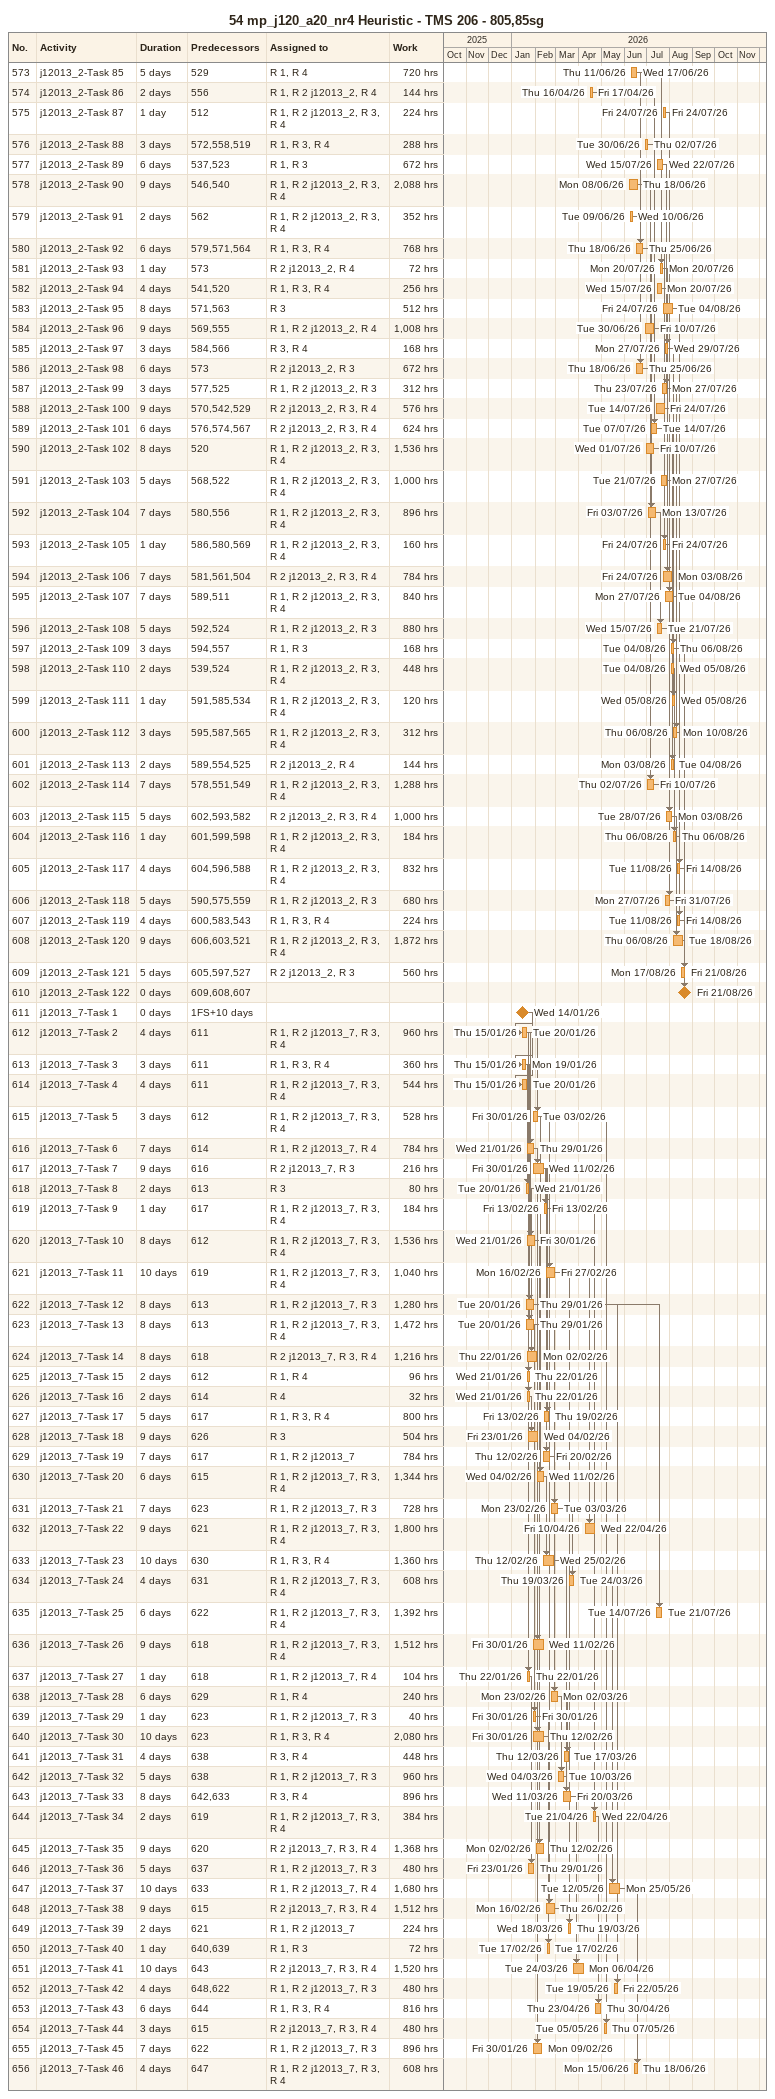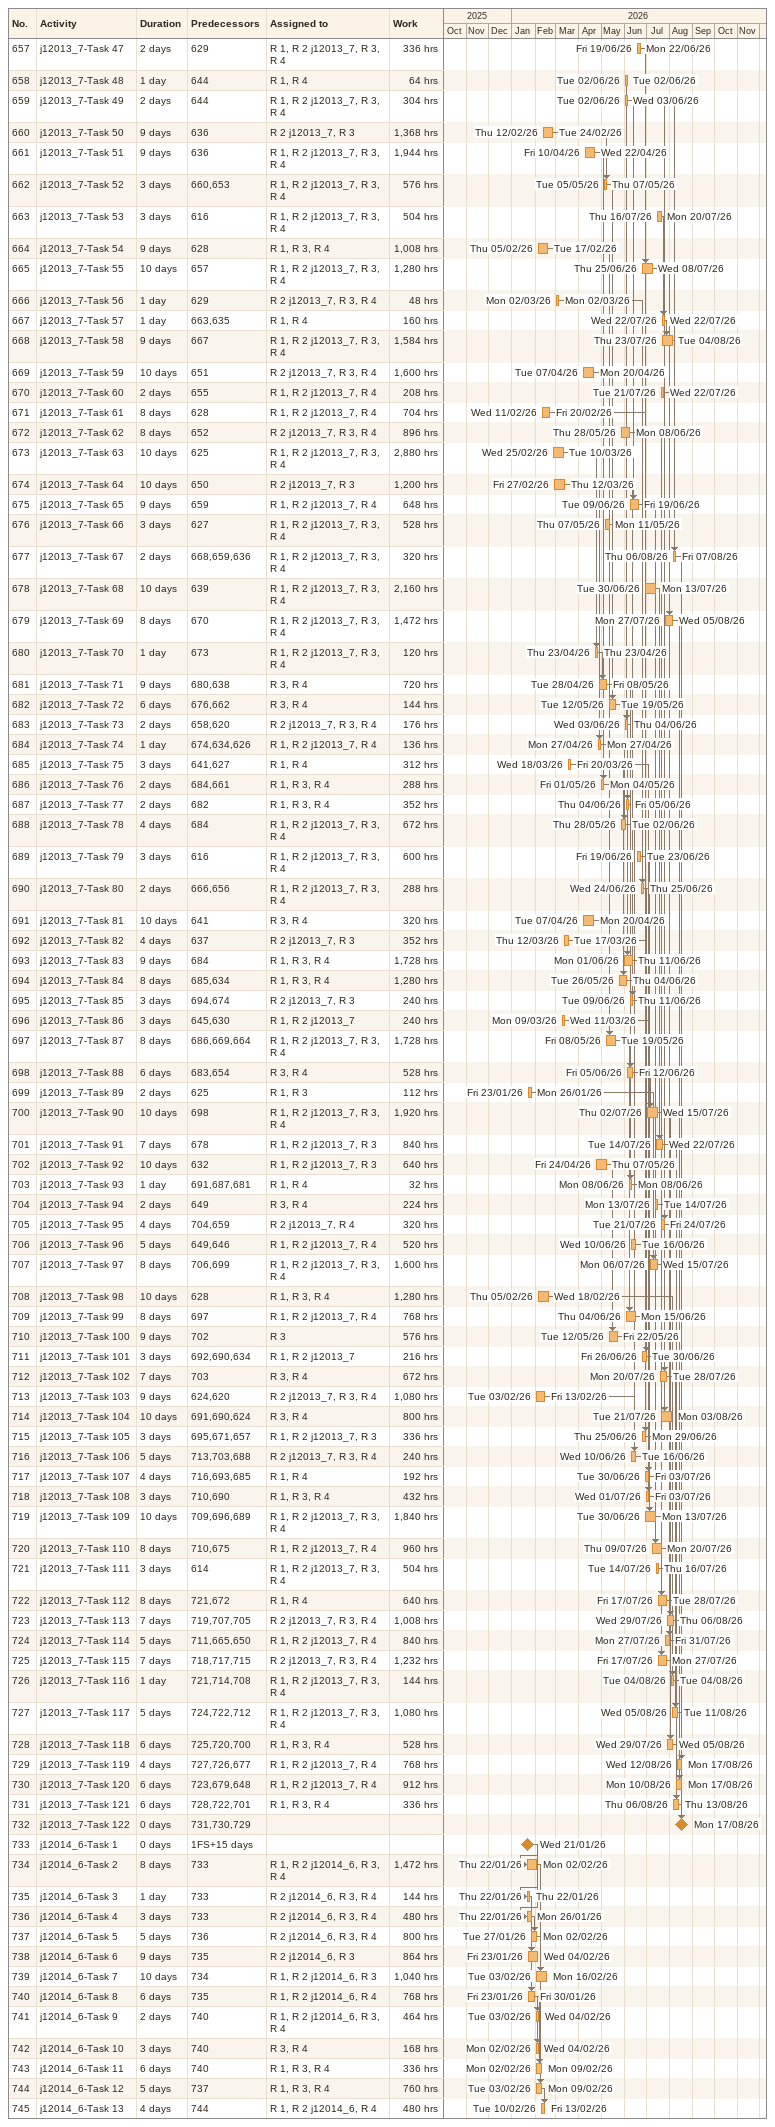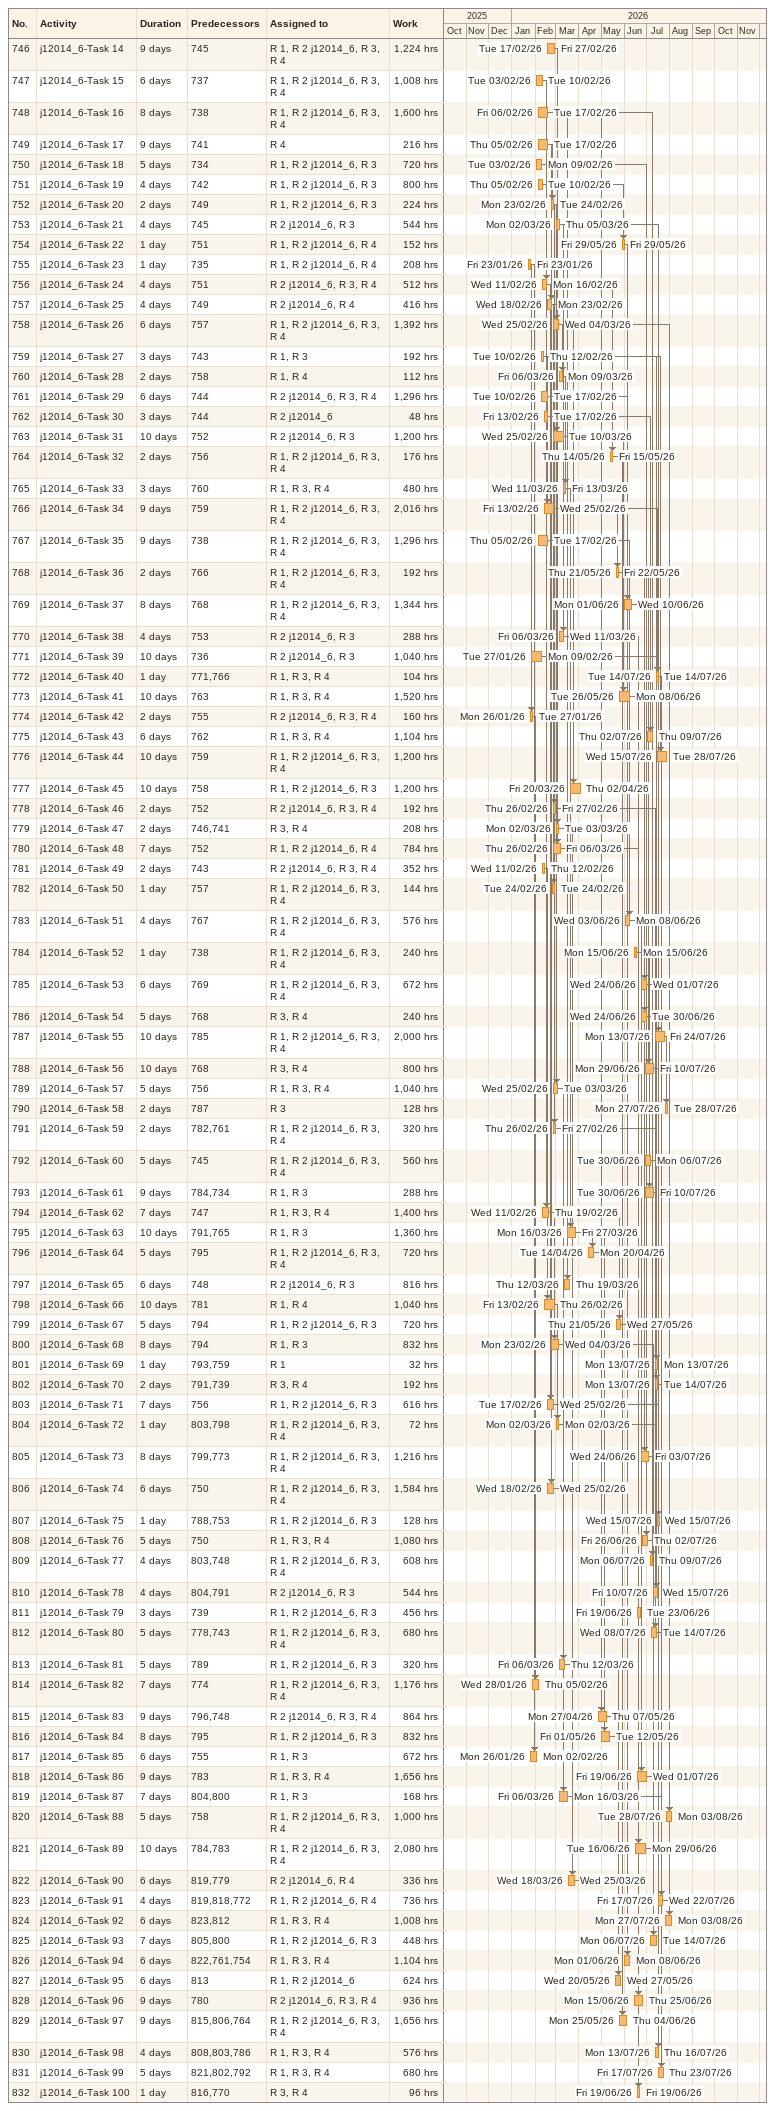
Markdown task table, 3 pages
54 mp_j120_a20_nr4 Heuristic - TMS 206 - 805,85sg

| ID | Task | Duration | Start | Finish | Predecessors | Resources | Work (h) |
|---|---|---|---|---|---|---|---|
| 573 | j12013_2-Task 85 | 5d | 2026-06-11 | 2026-06-17 | 529 | R 1, R 4 | 720 |
| 574 | j12013_2-Task 86 | 2d | 2026-04-16 | 2026-04-17 | 556 | R 1, R 2 j12013_2, R 4 | 144 |
| 575 | j12013_2-Task 87 | 1d | 2026-07-24 | 2026-07-24 | 512 | R 1, R 2 j12013_2, R 3, R 4 | 224 |
| 576 | j12013_2-Task 88 | 3d | 2026-06-30 | 2026-07-02 | 572, 558, 519 | R 1, R 3, R 4 | 288 |
| 577 | j12013_2-Task 89 | 6d | 2026-07-15 | 2026-07-22 | 537, 523 | R 1, R 3 | 672 |
| 578 | j12013_2-Task 90 | 9d | 2026-06-08 | 2026-06-18 | 546, 540 | R 1, R 2 j12013_2, R 3, R 4 | 2088 |
| 579 | j12013_2-Task 91 | 2d | 2026-06-09 | 2026-06-10 | 562 | R 1, R 2 j12013_2, R 3, R 4 | 352 |
| 580 | j12013_2-Task 92 | 6d | 2026-06-18 | 2026-06-25 | 579, 571, 564 | R 1, R 3, R 4 | 768 |
| 581 | j12013_2-Task 93 | 1d | 2026-07-20 | 2026-07-20 | 573 | R 2 j12013_2, R 4 | 72 |
| 582 | j12013_2-Task 94 | 4d | 2026-07-15 | 2026-07-20 | 541, 520 | R 1, R 3, R 4 | 256 |
| 583 | j12013_2-Task 95 | 8d | 2026-07-24 | 2026-08-04 | 571, 563 | R 3 | 512 |
| 584 | j12013_2-Task 96 | 9d | 2026-06-30 | 2026-07-10 | 569, 555 | R 1, R 2 j12013_2, R 4 | 1008 |
| 585 | j12013_2-Task 97 | 3d | 2026-07-27 | 2026-07-29 | 584, 566 | R 3, R 4 | 168 |
| 586 | j12013_2-Task 98 | 6d | 2026-06-18 | 2026-06-25 | 573 | R 2 j12013_2, R 3 | 672 |
| 587 | j12013_2-Task 99 | 3d | 2026-07-23 | 2026-07-27 | 577, 525 | R 1, R 2 j12013_2, R 3 | 312 |
| 588 | j12013_2-Task 100 | 9d | 2026-07-14 | 2026-07-24 | 570, 542, 529 | R 2 j12013_2, R 3, R 4 | 576 |
| 589 | j12013_2-Task 101 | 6d | 2026-07-07 | 2026-07-14 | 576, 574, 567 | R 2 j12013_2, R 3, R 4 | 624 |
| 590 | j12013_2-Task 102 | 8d | 2026-07-01 | 2026-07-10 | 520 | R 1, R 2 j12013_2, R 3, R 4 | 1536 |
| 591 | j12013_2-Task 103 | 5d | 2026-07-21 | 2026-07-27 | 568, 522 | R 1, R 2 j12013_2, R 3, R 4 | 1000 |
| 592 | j12013_2-Task 104 | 7d | 2026-07-03 | 2026-07-13 | 580, 556 | R 1, R 2 j12013_2, R 3, R 4 | 896 |
| 593 | j12013_2-Task 105 | 1d | 2026-07-24 | 2026-07-24 | 586, 580, 569 | R 1, R 2 j12013_2, R 3, R 4 | 160 |
| 594 | j12013_2-Task 106 | 7d | 2026-07-24 | 2026-08-03 | 581, 561, 504 | R 2 j12013_2, R 3, R 4 | 784 |
| 595 | j12013_2-Task 107 | 7d | 2026-07-27 | 2026-08-04 | 589, 511 | R 1, R 2 j12013_2, R 3, R 4 | 840 |
| 596 | j12013_2-Task 108 | 5d | 2026-07-15 | 2026-07-21 | 592, 524 | R 1, R 2 j12013_2, R 3 | 880 |
| 597 | j12013_2-Task 109 | 3d | 2026-08-04 | 2026-08-06 | 594, 557 | R 1, R 3 | 168 |
| 598 | j12013_2-Task 110 | 2d | 2026-08-04 | 2026-08-05 | 539, 524 | R 1, R 2 j12013_2, R 3, R 4 | 448 |
| 599 | j12013_2-Task 111 | 1d | 2026-08-05 | 2026-08-05 | 591, 585, 534 | R 1, R 2 j12013_2, R 3, R 4 | 120 |
| 600 | j12013_2-Task 112 | 3d | 2026-08-06 | 2026-08-10 | 595, 587, 565 | R 1, R 2 j12013_2, R 3, R 4 | 312 |
| 601 | j12013_2-Task 113 | 2d | 2026-08-03 | 2026-08-04 | 589, 554, 525 | R 2 j12013_2, R 4 | 144 |
| 602 | j12013_2-Task 114 | 7d | 2026-07-02 | 2026-07-10 | 578, 551, 549 | R 1, R 2 j12013_2, R 3, R 4 | 1288 |
| 603 | j12013_2-Task 115 | 5d | 2026-07-28 | 2026-08-03 | 602, 593, 582 | R 2 j12013_2, R 3, R 4 | 1000 |
| 604 | j12013_2-Task 116 | 1d | 2026-08-06 | 2026-08-06 | 601, 599, 598 | R 1, R 2 j12013_2, R 3, R 4 | 184 |
| 605 | j12013_2-Task 117 | 4d | 2026-08-11 | 2026-08-14 | 604, 596, 588 | R 1, R 2 j12013_2, R 3, R 4 | 832 |
| 606 | j12013_2-Task 118 | 5d | 2026-07-27 | 2026-07-31 | 590, 575, 559 | R 1, R 2 j12013_2, R 3 | 680 |
| 607 | j12013_2-Task 119 | 4d | 2026-08-11 | 2026-08-14 | 600, 583, 543 | R 1, R 3, R 4 | 224 |
| 608 | j12013_2-Task 120 | 9d | 2026-08-06 | 2026-08-18 | 606, 603, 521 | R 1, R 2 j12013_2, R 3, R 4 | 1872 |
| 609 | j12013_2-Task 121 | 5d | 2026-08-17 | 2026-08-21 | 605, 597, 527 | R 2 j12013_2, R 3 | 560 |
| 610 | j12013_2-Task 122 | 0d | 2026-08-21 | 2026-08-21 | 609, 608, 607 |  |  |
| 611 | j12013_7-Task 1 | 0d | 2026-01-14 | 2026-01-14 | 1FS+10d |  |  |
| 612 | j12013_7-Task 2 | 4d | 2026-01-15 | 2026-01-20 | 611 | R 1, R 2 j12013_7, R 3, R 4 | 960 |
| 613 | j12013_7-Task 3 | 3d | 2026-01-15 | 2026-01-19 | 611 | R 1, R 3, R 4 | 360 |
| 614 | j12013_7-Task 4 | 4d | 2026-01-15 | 2026-01-20 | 611 | R 1, R 2 j12013_7, R 3, R 4 | 544 |
| 615 | j12013_7-Task 5 | 3d | 2026-01-30 | 2026-02-03 | 612 | R 1, R 2 j12013_7, R 3, R 4 | 528 |
| 616 | j12013_7-Task 6 | 7d | 2026-01-21 | 2026-01-29 | 614 | R 1, R 2 j12013_7, R 4 | 784 |
| 617 | j12013_7-Task 7 | 9d | 2026-01-30 | 2026-02-11 | 616 | R 2 j12013_7, R 3 | 216 |
| 618 | j12013_7-Task 8 | 2d | 2026-01-20 | 2026-01-21 | 613 | R 3 | 80 |
| 619 | j12013_7-Task 9 | 1d | 2026-02-13 | 2026-02-13 | 617 | R 1, R 2 j12013_7, R 3, R 4 | 184 |
| 620 | j12013_7-Task 10 | 8d | 2026-01-21 | 2026-01-30 | 612 | R 1, R 2 j12013_7, R 3, R 4 | 1536 |
| 621 | j12013_7-Task 11 | 10d | 2026-02-16 | 2026-02-27 | 619 | R 1, R 2 j12013_7, R 3, R 4 | 1040 |
| 622 | j12013_7-Task 12 | 8d | 2026-01-20 | 2026-01-29 | 613 | R 1, R 2 j12013_7, R 3 | 1280 |
| 623 | j12013_7-Task 13 | 8d | 2026-01-20 | 2026-01-29 | 613 | R 1, R 2 j12013_7, R 3, R 4 | 1472 |
| 624 | j12013_7-Task 14 | 8d | 2026-01-22 | 2026-02-02 | 618 | R 2 j12013_7, R 3, R 4 | 1216 |
| 625 | j12013_7-Task 15 | 2d | 2026-01-21 | 2026-01-22 | 612 | R 1, R 4 | 96 |
| 626 | j12013_7-Task 16 | 2d | 2026-01-21 | 2026-01-22 | 614 | R 4 | 32 |
| 627 | j12013_7-Task 17 | 5d | 2026-02-13 | 2026-02-19 | 617 | R 1, R 3, R 4 | 800 |
| 628 | j12013_7-Task 18 | 9d | 2026-01-23 | 2026-02-04 | 626 | R 3 | 504 |
| 629 | j12013_7-Task 19 | 7d | 2026-02-12 | 2026-02-20 | 617 | R 1, R 2 j12013_7 | 784 |
| 630 | j12013_7-Task 20 | 6d | 2026-02-04 | 2026-02-11 | 615 | R 1, R 2 j12013_7, R 3, R 4 | 1344 |
| 631 | j12013_7-Task 21 | 7d | 2026-02-23 | 2026-03-03 | 623 | R 1, R 2 j12013_7, R 3 | 728 |
| 632 | j12013_7-Task 22 | 9d | 2026-04-10 | 2026-04-22 | 621 | R 1, R 2 j12013_7, R 3, R 4 | 1800 |
| 633 | j12013_7-Task 23 | 10d | 2026-02-12 | 2026-02-25 | 630 | R 1, R 3, R 4 | 1360 |
| 634 | j12013_7-Task 24 | 4d | 2026-03-19 | 2026-03-24 | 631 | R 1, R 2 j12013_7, R 3, R 4 | 608 |
| 635 | j12013_7-Task 25 | 6d | 2026-07-14 | 2026-07-21 | 622 | R 1, R 2 j12013_7, R 3, R 4 | 1392 |
| 636 | j12013_7-Task 26 | 9d | 2026-01-30 | 2026-02-11 | 618 | R 1, R 2 j12013_7, R 3, R 4 | 1512 |
| 637 | j12013_7-Task 27 | 1d | 2026-01-22 | 2026-01-22 | 618 | R 1, R 2 j12013_7, R 4 | 104 |
| 638 | j12013_7-Task 28 | 6d | 2026-02-23 | 2026-03-02 | 629 | R 1, R 4 | 240 |
| 639 | j12013_7-Task 29 | 1d | 2026-01-30 | 2026-01-30 | 623 | R 1, R 2 j12013_7, R 3 | 40 |
| 640 | j12013_7-Task 30 | 10d | 2026-01-30 | 2026-02-12 | 623 | R 1, R 3, R 4 | 2080 |
| 641 | j12013_7-Task 31 | 4d | 2026-03-12 | 2026-03-17 | 638 | R 3, R 4 | 448 |
| 642 | j12013_7-Task 32 | 5d | 2026-03-04 | 2026-03-10 | 638 | R 1, R 2 j12013_7, R 3 | 960 |
| 643 | j12013_7-Task 33 | 8d | 2026-03-11 | 2026-03-20 | 642, 633 | R 3, R 4 | 896 |
| 644 | j12013_7-Task 34 | 2d | 2026-04-21 | 2026-04-22 | 619 | R 1, R 2 j12013_7, R 3, R 4 | 384 |
| 645 | j12013_7-Task 35 | 9d | 2026-02-02 | 2026-02-12 | 620 | R 2 j12013_7, R 3, R 4 | 1368 |
| 646 | j12013_7-Task 36 | 5d | 2026-01-23 | 2026-01-29 | 637 | R 1, R 2 j12013_7, R 3 | 480 |
| 647 | j12013_7-Task 37 | 10d | 2026-05-12 | 2026-05-25 | 633 | R 1, R 2 j12013_7, R 4 | 1680 |
| 648 | j12013_7-Task 38 | 9d | 2026-02-16 | 2026-02-26 | 615 | R 2 j12013_7, R 3, R 4 | 1512 |
| 649 | j12013_7-Task 39 | 2d | 2026-03-18 | 2026-03-19 | 621 | R 1, R 2 j12013_7 | 224 |
| 650 | j12013_7-Task 40 | 1d | 2026-02-17 | 2026-02-17 | 640, 639 | R 1, R 3 | 72 |
| 651 | j12013_7-Task 41 | 10d | 2026-03-24 | 2026-04-06 | 643 | R 2 j12013_7, R 3, R 4 | 1520 |
| 652 | j12013_7-Task 42 | 4d | 2026-05-19 | 2026-05-22 | 648, 622 | R 1, R 2 j12013_7, R 3 | 480 |
| 653 | j12013_7-Task 43 | 6d | 2026-04-23 | 2026-04-30 | 644 | R 1, R 3, R 4 | 816 |
| 654 | j12013_7-Task 44 | 3d | 2026-05-05 | 2026-05-07 | 615 | R 2 j12013_7, R 3, R 4 | 480 |
| 655 | j12013_7-Task 45 | 7d | 2026-01-30 | 2026-02-09 | 622 | R 1, R 2 j12013_7, R 3 | 896 |
| 656 | j12013_7-Task 46 | 4d | 2026-06-15 | 2026-06-18 | 647 | R 1, R 2 j12013_7, R 3, R 4 | 608 |
| 657 | j12013_7-Task 47 | 2d | 2026-06-19 | 2026-06-22 | 629 | R 1, R 2 j12013_7, R 3, R 4 | 336 |
| 658 | j12013_7-Task 48 | 1d | 2026-06-02 | 2026-06-02 | 644 | R 1, R 4 | 64 |
| 659 | j12013_7-Task 49 | 2d | 2026-06-02 | 2026-06-03 | 644 | R 1, R 2 j12013_7, R 3, R 4 | 304 |
| 660 | j12013_7-Task 50 | 9d | 2026-02-12 | 2026-02-24 | 636 | R 2 j12013_7, R 3 | 1368 |
| 661 | j12013_7-Task 51 | 9d | 2026-04-10 | 2026-04-22 | 636 | R 1, R 2 j12013_7, R 3, R 4 | 1944 |
| 662 | j12013_7-Task 52 | 3d | 2026-05-05 | 2026-05-07 | 660, 653 | R 1, R 2 j12013_7, R 3, R 4 | 576 |
| 663 | j12013_7-Task 53 | 3d | 2026-07-16 | 2026-07-20 | 616 | R 1, R 2 j12013_7, R 3, R 4 | 504 |
| 664 | j12013_7-Task 54 | 9d | 2026-02-05 | 2026-02-17 | 628 | R 1, R 3, R 4 | 1008 |
| 665 | j12013_7-Task 55 | 10d | 2026-06-25 | 2026-07-08 | 657 | R 1, R 2 j12013_7, R 3, R 4 | 1280 |
| 666 | j12013_7-Task 56 | 1d | 2026-03-02 | 2026-03-02 | 629 | R 2 j12013_7, R 3, R 4 | 48 |
| 667 | j12013_7-Task 57 | 1d | 2026-07-22 | 2026-07-22 | 663, 635 | R 1, R 4 | 160 |
| 668 | j12013_7-Task 58 | 9d | 2026-07-23 | 2026-08-04 | 667 | R 1, R 2 j12013_7, R 3, R 4 | 1584 |
| 669 | j12013_7-Task 59 | 10d | 2026-04-07 | 2026-04-20 | 651 | R 2 j12013_7, R 3, R 4 | 1600 |
| 670 | j12013_7-Task 60 | 2d | 2026-07-21 | 2026-07-22 | 655 | R 1, R 2 j12013_7, R 4 | 208 |
| 671 | j12013_7-Task 61 | 8d | 2026-02-11 | 2026-02-20 | 628 | R 1, R 2 j12013_7, R 4 | 704 |
| 672 | j12013_7-Task 62 | 8d | 2026-05-28 | 2026-06-08 | 652 | R 2 j12013_7, R 3, R 4 | 896 |
| 673 | j12013_7-Task 63 | 10d | 2026-02-25 | 2026-03-10 | 625 | R 1, R 2 j12013_7, R 3, R 4 | 2880 |
| 674 | j12013_7-Task 64 | 10d | 2026-02-27 | 2026-03-12 | 650 | R 2 j12013_7, R 3 | 1200 |
| 675 | j12013_7-Task 65 | 9d | 2026-06-09 | 2026-06-19 | 659 | R 1, R 2 j12013_7, R 4 | 648 |
| 676 | j12013_7-Task 66 | 3d | 2026-05-07 | 2026-05-11 | 627 | R 1, R 2 j12013_7, R 3, R 4 | 528 |
| 677 | j12013_7-Task 67 | 2d | 2026-08-06 | 2026-08-07 | 668, 659, 636 | R 1, R 2 j12013_7, R 3, R 4 | 320 |
| 678 | j12013_7-Task 68 | 10d | 2026-06-30 | 2026-07-13 | 639 | R 1, R 2 j12013_7, R 3, R 4 | 2160 |
| 679 | j12013_7-Task 69 | 8d | 2026-07-27 | 2026-08-05 | 670 | R 1, R 2 j12013_7, R 3, R 4 | 1472 |
| 680 | j12013_7-Task 70 | 1d | 2026-04-23 | 2026-04-23 | 673 | R 1, R 2 j12013_7, R 3, R 4 | 120 |
| 681 | j12013_7-Task 71 | 9d | 2026-04-28 | 2026-05-08 | 680, 638 | R 3, R 4 | 720 |
| 682 | j12013_7-Task 72 | 6d | 2026-05-12 | 2026-05-19 | 676, 662 | R 3, R 4 | 144 |
| 683 | j12013_7-Task 73 | 2d | 2026-06-03 | 2026-06-04 | 658, 620 | R 2 j12013_7, R 3, R 4 | 176 |
| 684 | j12013_7-Task 74 | 1d | 2026-04-27 | 2026-04-27 | 674, 634, 626 | R 1, R 2 j12013_7, R 4 | 136 |
| 685 | j12013_7-Task 75 | 3d | 2026-03-18 | 2026-03-20 | 641, 627 | R 1, R 4 | 312 |
| 686 | j12013_7-Task 76 | 2d | 2026-05-01 | 2026-05-04 | 684, 661 | R 1, R 3, R 4 | 288 |
| 687 | j12013_7-Task 77 | 2d | 2026-06-04 | 2026-06-05 | 682 | R 1, R 3, R 4 | 352 |
| 688 | j12013_7-Task 78 | 4d | 2026-05-28 | 2026-06-02 | 684 | R 1, R 2 j12013_7, R 3, R 4 | 672 |
| 689 | j12013_7-Task 79 | 3d | 2026-06-19 | 2026-06-23 | 616 | R 1, R 2 j12013_7, R 3, R 4 | 600 |
| 690 | j12013_7-Task 80 | 2d | 2026-06-24 | 2026-06-25 | 666, 656 | R 1, R 2 j12013_7, R 3, R 4 | 288 |
| 691 | j12013_7-Task 81 | 10d | 2026-04-07 | 2026-04-20 | 641 | R 3, R 4 | 320 |
| 692 | j12013_7-Task 82 | 4d | 2026-03-12 | 2026-03-17 | 637 | R 2 j12013_7, R 3 | 352 |
| 693 | j12013_7-Task 83 | 9d | 2026-06-01 | 2026-06-11 | 684 | R 1, R 3, R 4 | 1728 |
| 694 | j12013_7-Task 84 | 8d | 2026-05-26 | 2026-06-04 | 685, 634 | R 1, R 3, R 4 | 1280 |
| 695 | j12013_7-Task 85 | 3d | 2026-06-09 | 2026-06-11 | 694, 674 | R 2 j12013_7, R 3 | 240 |
| 696 | j12013_7-Task 86 | 3d | 2026-03-09 | 2026-03-11 | 645, 630 | R 1, R 2 j12013_7 | 240 |
| 697 | j12013_7-Task 87 | 8d | 2026-05-08 | 2026-05-19 | 686, 669, 664 | R 1, R 2 j12013_7, R 3, R 4 | 1728 |
| 698 | j12013_7-Task 88 | 6d | 2026-06-05 | 2026-06-12 | 683, 654 | R 3, R 4 | 528 |
| 699 | j12013_7-Task 89 | 2d | 2026-01-23 | 2026-01-26 | 625 | R 1, R 3 | 112 |
| 700 | j12013_7-Task 90 | 10d | 2026-07-02 | 2026-07-15 | 698 | R 1, R 2 j12013_7, R 3, R 4 | 1920 |
| 701 | j12013_7-Task 91 | 7d | 2026-07-14 | 2026-07-22 | 678 | R 1, R 2 j12013_7, R 3 | 840 |
| 702 | j12013_7-Task 92 | 10d | 2026-04-24 | 2026-05-07 | 632 | R 1, R 2 j12013_7, R 3 | 640 |
| 703 | j12013_7-Task 93 | 1d | 2026-06-08 | 2026-06-08 | 691, 687, 681 | R 1, R 4 | 32 |
| 704 | j12013_7-Task 94 | 2d | 2026-07-13 | 2026-07-14 | 649 | R 3, R 4 | 224 |
| 705 | j12013_7-Task 95 | 4d | 2026-07-21 | 2026-07-24 | 704, 659 | R 2 j12013_7, R 4 | 320 |
| 706 | j12013_7-Task 96 | 5d | 2026-06-10 | 2026-06-16 | 649, 646 | R 1, R 2 j12013_7, R 4 | 520 |
| 707 | j12013_7-Task 97 | 8d | 2026-07-06 | 2026-07-15 | 706, 699 | R 1, R 2 j12013_7, R 3, R 4 | 1600 |
| 708 | j12013_7-Task 98 | 10d | 2026-02-05 | 2026-02-18 | 628 | R 1, R 3, R 4 | 1280 |
| 709 | j12013_7-Task 99 | 8d | 2026-06-04 | 2026-06-15 | 697 | R 1, R 2 j12013_7, R 4 | 768 |
| 710 | j12013_7-Task 100 | 9d | 2026-05-12 | 2026-05-22 | 702 | R 3 | 576 |
| 711 | j12013_7-Task 101 | 3d | 2026-06-26 | 2026-06-30 | 692, 690, 634 | R 1, R 2 j12013_7 | 216 |
| 712 | j12013_7-Task 102 | 7d | 2026-07-20 | 2026-07-28 | 703 | R 3, R 4 | 672 |
| 713 | j12013_7-Task 103 | 9d | 2026-02-03 | 2026-02-13 | 624, 620 | R 2 j12013_7, R 3, R 4 | 1080 |
| 714 | j12013_7-Task 104 | 10d | 2026-07-21 | 2026-08-03 | 691, 690, 624 | R 3, R 4 | 800 |
| 715 | j12013_7-Task 105 | 3d | 2026-06-25 | 2026-06-29 | 695, 671, 657 | R 1, R 2 j12013_7, R 3 | 336 |
| 716 | j12013_7-Task 106 | 5d | 2026-06-10 | 2026-06-16 | 713, 703, 688 | R 2 j12013_7, R 3, R 4 | 240 |
| 717 | j12013_7-Task 107 | 4d | 2026-06-30 | 2026-07-03 | 716, 693, 685 | R 1, R 4 | 192 |
| 718 | j12013_7-Task 108 | 3d | 2026-07-01 | 2026-07-03 | 710, 690 | R 1, R 3, R 4 | 432 |
| 719 | j12013_7-Task 109 | 10d | 2026-06-30 | 2026-07-13 | 709, 696, 689 | R 1, R 2 j12013_7, R 3, R 4 | 1840 |
| 720 | j12013_7-Task 110 | 8d | 2026-07-09 | 2026-07-20 | 710, 675 | R 1, R 2 j12013_7, R 4 | 960 |
| 721 | j12013_7-Task 111 | 3d | 2026-07-14 | 2026-07-16 | 614 | R 1, R 2 j12013_7, R 3, R 4 | 504 |
| 722 | j12013_7-Task 112 | 8d | 2026-07-17 | 2026-07-28 | 721, 672 | R 1, R 4 | 640 |
| 723 | j12013_7-Task 113 | 7d | 2026-07-29 | 2026-08-06 | 719, 707, 705 | R 2 j12013_7, R 3, R 4 | 1008 |
| 724 | j12013_7-Task 114 | 5d | 2026-07-27 | 2026-07-31 | 711, 665, 650 | R 1, R 2 j12013_7, R 4 | 840 |
| 725 | j12013_7-Task 115 | 7d | 2026-07-17 | 2026-07-27 | 718, 717, 715 | R 2 j12013_7, R 3, R 4 | 1232 |
| 726 | j12013_7-Task 116 | 1d | 2026-08-04 | 2026-08-04 | 721, 714, 708 | R 1, R 2 j12013_7, R 3, R 4 | 144 |
| 727 | j12013_7-Task 117 | 5d | 2026-08-05 | 2026-08-11 | 724, 722, 712 | R 1, R 2 j12013_7, R 3, R 4 | 1080 |
| 728 | j12013_7-Task 118 | 6d | 2026-07-29 | 2026-08-05 | 725, 720, 700 | R 1, R 3, R 4 | 528 |
| 729 | j12013_7-Task 119 | 4d | 2026-08-12 | 2026-08-17 | 727, 726, 677 | R 1, R 2 j12013_7, R 4 | 768 |
| 730 | j12013_7-Task 120 | 6d | 2026-08-10 | 2026-08-17 | 723, 679, 648 | R 1, R 2 j12013_7, R 4 | 912 |
| 731 | j12013_7-Task 121 | 6d | 2026-08-06 | 2026-08-13 | 728, 722, 701 | R 1, R 3, R 4 | 336 |
| 732 | j12013_7-Task 122 | 0d | 2026-08-17 | 2026-08-17 | 731, 730, 729 |  |  |
| 733 | j12014_6-Task 1 | 0d | 2026-01-21 | 2026-01-21 | 1FS+15d |  |  |
| 734 | j12014_6-Task 2 | 8d | 2026-01-22 | 2026-02-02 | 733 | R 1, R 2 j12014_6, R 3, R 4 | 1472 |
| 735 | j12014_6-Task 3 | 1d | 2026-01-22 | 2026-01-22 | 733 | R 2 j12014_6, R 3, R 4 | 144 |
| 736 | j12014_6-Task 4 | 3d | 2026-01-22 | 2026-01-26 | 733 | R 2 j12014_6, R 3, R 4 | 480 |
| 737 | j12014_6-Task 5 | 5d | 2026-01-27 | 2026-02-02 | 736 | R 2 j12014_6, R 3, R 4 | 800 |
| 738 | j12014_6-Task 6 | 9d | 2026-01-23 | 2026-02-04 | 735 | R 2 j12014_6, R 3 | 864 |
| 739 | j12014_6-Task 7 | 10d | 2026-02-03 | 2026-02-16 | 734 | R 1, R 2 j12014_6, R 3 | 1040 |
| 740 | j12014_6-Task 8 | 6d | 2026-01-23 | 2026-01-30 | 735 | R 1, R 2 j12014_6, R 4 | 768 |
| 741 | j12014_6-Task 9 | 2d | 2026-02-03 | 2026-02-04 | 740 | R 1, R 2 j12014_6, R 3, R 4 | 464 |
| 742 | j12014_6-Task 10 | 3d | 2026-02-02 | 2026-02-04 | 740 | R 3, R 4 | 168 |
| 743 | j12014_6-Task 11 | 6d | 2026-02-02 | 2026-02-09 | 740 | R 1, R 3, R 4 | 336 |
| 744 | j12014_6-Task 12 | 5d | 2026-02-03 | 2026-02-09 | 737 | R 1, R 3, R 4 | 760 |
| 745 | j12014_6-Task 13 | 4d | 2026-02-10 | 2026-02-13 | 744 | R 1, R 2 j12014_6, R 4 | 480 |
| 746 | j12014_6-Task 14 | 9d | 2026-02-17 | 2026-02-27 | 745 | R 1, R 2 j12014_6, R 3, R 4 | 1224 |
| 747 | j12014_6-Task 15 | 6d | 2026-02-03 | 2026-02-10 | 737 | R 1, R 2 j12014_6, R 3, R 4 | 1008 |
| 748 | j12014_6-Task 16 | 8d | 2026-02-06 | 2026-02-17 | 738 | R 1, R 2 j12014_6, R 3, R 4 | 1600 |
| 749 | j12014_6-Task 17 | 9d | 2026-02-05 | 2026-02-17 | 741 | R 4 | 216 |
| 750 | j12014_6-Task 18 | 5d | 2026-02-03 | 2026-02-09 | 734 | R 1, R 2 j12014_6, R 3 | 720 |
| 751 | j12014_6-Task 19 | 4d | 2026-02-05 | 2026-02-10 | 742 | R 1, R 2 j12014_6, R 3 | 800 |
| 752 | j12014_6-Task 20 | 2d | 2026-02-23 | 2026-02-24 | 749 | R 1, R 2 j12014_6, R 3 | 224 |
| 753 | j12014_6-Task 21 | 4d | 2026-03-02 | 2026-03-05 | 745 | R 2 j12014_6, R 3 | 544 |
| 754 | j12014_6-Task 22 | 1d | 2026-05-29 | 2026-05-29 | 751 | R 1, R 2 j12014_6, R 4 | 152 |
| 755 | j12014_6-Task 23 | 1d | 2026-01-23 | 2026-01-23 | 735 | R 1, R 2 j12014_6, R 4 | 208 |
| 756 | j12014_6-Task 24 | 4d | 2026-02-11 | 2026-02-16 | 751 | R 2 j12014_6, R 3, R 4 | 512 |
| 757 | j12014_6-Task 25 | 4d | 2026-02-18 | 2026-02-23 | 749 | R 2 j12014_6, R 4 | 416 |
| 758 | j12014_6-Task 26 | 6d | 2026-02-25 | 2026-03-04 | 757 | R 1, R 2 j12014_6, R 3, R 4 | 1392 |
| 759 | j12014_6-Task 27 | 3d | 2026-02-10 | 2026-02-12 | 743 | R 1, R 3 | 192 |
| 760 | j12014_6-Task 28 | 2d | 2026-03-06 | 2026-03-09 | 758 | R 1, R 4 | 112 |
| 761 | j12014_6-Task 29 | 6d | 2026-02-10 | 2026-02-17 | 744 | R 2 j12014_6, R 3, R 4 | 1296 |
| 762 | j12014_6-Task 30 | 3d | 2026-02-13 | 2026-02-17 | 744 | R 2 j12014_6 | 48 |
| 763 | j12014_6-Task 31 | 10d | 2026-02-25 | 2026-03-10 | 752 | R 2 j12014_6, R 3 | 1200 |
| 764 | j12014_6-Task 32 | 2d | 2026-05-14 | 2026-05-15 | 756 | R 1, R 2 j12014_6, R 3, R 4 | 176 |
| 765 | j12014_6-Task 33 | 3d | 2026-03-11 | 2026-03-13 | 760 | R 1, R 3, R 4 | 480 |
| 766 | j12014_6-Task 34 | 9d | 2026-02-13 | 2026-02-25 | 759 | R 1, R 2 j12014_6, R 3, R 4 | 2016 |
| 767 | j12014_6-Task 35 | 9d | 2026-02-05 | 2026-02-17 | 738 | R 1, R 2 j12014_6, R 3, R 4 | 1296 |
| 768 | j12014_6-Task 36 | 2d | 2026-05-21 | 2026-05-22 | 766 | R 1, R 2 j12014_6, R 3, R 4 | 192 |
| 769 | j12014_6-Task 37 | 8d | 2026-06-01 | 2026-06-10 | 768 | R 1, R 2 j12014_6, R 3, R 4 | 1344 |
| 770 | j12014_6-Task 38 | 4d | 2026-03-06 | 2026-03-11 | 753 | R 2 j12014_6, R 3 | 288 |
| 771 | j12014_6-Task 39 | 10d | 2026-01-27 | 2026-02-09 | 736 | R 2 j12014_6, R 3 | 1040 |
| 772 | j12014_6-Task 40 | 1d | 2026-07-14 | 2026-07-14 | 771, 766 | R 1, R 3, R 4 | 104 |
| 773 | j12014_6-Task 41 | 10d | 2026-05-26 | 2026-06-08 | 763 | R 1, R 3, R 4 | 1520 |
| 774 | j12014_6-Task 42 | 2d | 2026-01-26 | 2026-01-27 | 755 | R 2 j12014_6, R 3, R 4 | 160 |
| 775 | j12014_6-Task 43 | 6d | 2026-07-02 | 2026-07-09 | 762 | R 1, R 3, R 4 | 1104 |
| 776 | j12014_6-Task 44 | 10d | 2026-07-15 | 2026-07-28 | 759 | R 1, R 2 j12014_6, R 3, R 4 | 1200 |
| 777 | j12014_6-Task 45 | 10d | 2026-03-20 | 2026-04-02 | 758 | R 1, R 2 j12014_6, R 3 | 1200 |
| 778 | j12014_6-Task 46 | 2d | 2026-02-26 | 2026-02-27 | 752 | R 2 j12014_6, R 3, R 4 | 192 |
| 779 | j12014_6-Task 47 | 2d | 2026-03-02 | 2026-03-03 | 746, 741 | R 3, R 4 | 208 |
| 780 | j12014_6-Task 48 | 7d | 2026-02-26 | 2026-03-06 | 752 | R 1, R 2 j12014_6, R 4 | 784 |
| 781 | j12014_6-Task 49 | 2d | 2026-02-11 | 2026-02-12 | 743 | R 2 j12014_6, R 3, R 4 | 352 |
| 782 | j12014_6-Task 50 | 1d | 2026-02-24 | 2026-02-24 | 757 | R 1, R 2 j12014_6, R 3, R 4 | 144 |
| 783 | j12014_6-Task 51 | 4d | 2026-06-03 | 2026-06-08 | 767 | R 1, R 2 j12014_6, R 3, R 4 | 576 |
| 784 | j12014_6-Task 52 | 1d | 2026-06-15 | 2026-06-15 | 738 | R 1, R 2 j12014_6, R 3, R 4 | 240 |
| 785 | j12014_6-Task 53 | 6d | 2026-06-24 | 2026-07-01 | 769 | R 1, R 2 j12014_6, R 3, R 4 | 672 |
| 786 | j12014_6-Task 54 | 5d | 2026-06-24 | 2026-06-30 | 768 | R 3, R 4 | 240 |
| 787 | j12014_6-Task 55 | 10d | 2026-07-13 | 2026-07-24 | 785 | R 1, R 2 j12014_6, R 3, R 4 | 2000 |
| 788 | j12014_6-Task 56 | 10d | 2026-06-29 | 2026-07-10 | 768 | R 3, R 4 | 800 |
| 789 | j12014_6-Task 57 | 5d | 2026-02-25 | 2026-03-03 | 756 | R 1, R 3, R 4 | 1040 |
| 790 | j12014_6-Task 58 | 2d | 2026-07-27 | 2026-07-28 | 787 | R 3 | 128 |
| 791 | j12014_6-Task 59 | 2d | 2026-02-26 | 2026-02-27 | 782, 761 | R 1, R 2 j12014_6, R 3, R 4 | 320 |
| 792 | j12014_6-Task 60 | 5d | 2026-06-30 | 2026-07-06 | 745 | R 1, R 2 j12014_6, R 3, R 4 | 560 |
| 793 | j12014_6-Task 61 | 9d | 2026-06-30 | 2026-07-10 | 784, 734 | R 1, R 3 | 288 |
| 794 | j12014_6-Task 62 | 7d | 2026-02-11 | 2026-02-19 | 747 | R 1, R 3, R 4 | 1400 |
| 795 | j12014_6-Task 63 | 10d | 2026-03-16 | 2026-03-27 | 791, 765 | R 1, R 3 | 1360 |
| 796 | j12014_6-Task 64 | 5d | 2026-04-14 | 2026-04-20 | 795 | R 1, R 2 j12014_6, R 3, R 4 | 720 |
| 797 | j12014_6-Task 65 | 6d | 2026-03-12 | 2026-03-19 | 748 | R 2 j12014_6, R 3 | 816 |
| 798 | j12014_6-Task 66 | 10d | 2026-02-13 | 2026-02-26 | 781 | R 1, R 4 | 1040 |
| 799 | j12014_6-Task 67 | 5d | 2026-05-21 | 2026-05-27 | 794 | R 1, R 2 j12014_6, R 3 | 720 |
| 800 | j12014_6-Task 68 | 8d | 2026-02-23 | 2026-03-04 | 794 | R 1, R 3 | 832 |
| 801 | j12014_6-Task 69 | 1d | 2026-07-13 | 2026-07-13 | 793, 759 | R 1 | 32 |
| 802 | j12014_6-Task 70 | 2d | 2026-07-13 | 2026-07-14 | 791, 739 | R 3, R 4 | 192 |
| 803 | j12014_6-Task 71 | 7d | 2026-02-17 | 2026-02-25 | 756 | R 1, R 2 j12014_6, R 3 | 616 |
| 804 | j12014_6-Task 72 | 1d | 2026-03-02 | 2026-03-02 | 803, 798 | R 1, R 2 j12014_6, R 3, R 4 | 72 |
| 805 | j12014_6-Task 73 | 8d | 2026-06-24 | 2026-07-03 | 799, 773 | R 1, R 2 j12014_6, R 3, R 4 | 1216 |
| 806 | j12014_6-Task 74 | 6d | 2026-02-18 | 2026-02-25 | 750 | R 1, R 2 j12014_6, R 3, R 4 | 1584 |
| 807 | j12014_6-Task 75 | 1d | 2026-07-15 | 2026-07-15 | 788, 753 | R 1, R 2 j12014_6, R 3 | 128 |
| 808 | j12014_6-Task 76 | 5d | 2026-06-26 | 2026-07-02 | 750 | R 1, R 3, R 4 | 1080 |
| 809 | j12014_6-Task 77 | 4d | 2026-07-06 | 2026-07-09 | 803, 748 | R 1, R 2 j12014_6, R 3, R 4 | 608 |
| 810 | j12014_6-Task 78 | 4d | 2026-07-10 | 2026-07-15 | 804, 791 | R 2 j12014_6, R 3 | 544 |
| 811 | j12014_6-Task 79 | 3d | 2026-06-19 | 2026-06-23 | 739 | R 1, R 2 j12014_6, R 3 | 456 |
| 812 | j12014_6-Task 80 | 5d | 2026-07-08 | 2026-07-14 | 778, 743 | R 1, R 2 j12014_6, R 3, R 4 | 680 |
| 813 | j12014_6-Task 81 | 5d | 2026-03-06 | 2026-03-12 | 789 | R 1, R 2 j12014_6, R 3 | 320 |
| 814 | j12014_6-Task 82 | 7d | 2026-01-28 | 2026-02-05 | 774 | R 1, R 2 j12014_6, R 3, R 4 | 1176 |
| 815 | j12014_6-Task 83 | 9d | 2026-04-27 | 2026-05-07 | 796, 748 | R 2 j12014_6, R 3, R 4 | 864 |
| 816 | j12014_6-Task 84 | 8d | 2026-05-01 | 2026-05-12 | 795 | R 1, R 2 j12014_6, R 3 | 832 |
| 817 | j12014_6-Task 85 | 6d | 2026-01-26 | 2026-02-02 | 755 | R 1, R 3 | 672 |
| 818 | j12014_6-Task 86 | 9d | 2026-06-19 | 2026-07-01 | 783 | R 1, R 3, R 4 | 1656 |
| 819 | j12014_6-Task 87 | 7d | 2026-03-06 | 2026-03-16 | 804, 800 | R 1, R 3 | 168 |
| 820 | j12014_6-Task 88 | 5d | 2026-07-28 | 2026-08-03 | 758 | R 1, R 2 j12014_6, R 3, R 4 | 1000 |
| 821 | j12014_6-Task 89 | 10d | 2026-06-16 | 2026-06-29 | 784, 783 | R 1, R 2 j12014_6, R 3, R 4 | 2080 |
| 822 | j12014_6-Task 90 | 6d | 2026-03-18 | 2026-03-25 | 819, 779 | R 2 j12014_6, R 4 | 336 |
| 823 | j12014_6-Task 91 | 4d | 2026-07-17 | 2026-07-22 | 819, 818, 772 | R 1, R 2 j12014_6, R 4 | 736 |
| 824 | j12014_6-Task 92 | 6d | 2026-07-27 | 2026-08-03 | 823, 812 | R 1, R 3, R 4 | 1008 |
| 825 | j12014_6-Task 93 | 7d | 2026-07-06 | 2026-07-14 | 805, 800 | R 1, R 2 j12014_6, R 3 | 448 |
| 826 | j12014_6-Task 94 | 6d | 2026-06-01 | 2026-06-08 | 822, 761, 754 | R 1, R 3, R 4 | 1104 |
| 827 | j12014_6-Task 95 | 6d | 2026-05-20 | 2026-05-27 | 813 | R 1, R 2 j12014_6 | 624 |
| 828 | j12014_6-Task 96 | 9d | 2026-06-15 | 2026-06-25 | 780 | R 2 j12014_6, R 3, R 4 | 936 |
| 829 | j12014_6-Task 97 | 9d | 2026-05-25 | 2026-06-04 | 815, 806, 764 | R 1, R 2 j12014_6, R 3, R 4 | 1656 |
| 830 | j12014_6-Task 98 | 4d | 2026-07-13 | 2026-07-16 | 808, 803, 786 | R 1, R 3, R 4 | 576 |
| 831 | j12014_6-Task 99 | 5d | 2026-07-17 | 2026-07-23 | 821, 802, 792 | R 1, R 3, R 4 | 680 |
| 832 | j12014_6-Task 100 | 1d | 2026-06-19 | 2026-06-19 | 816, 770 | R 3, R 4 | 96 |
